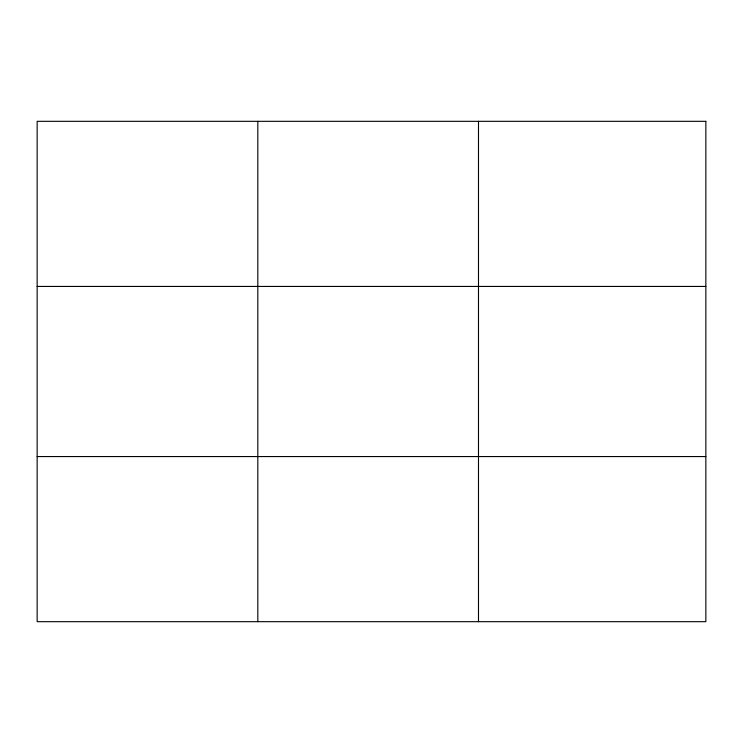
<?xml version="1.0" encoding="UTF-8"?>
<svg xmlns="http://www.w3.org/2000/svg" width="743" height="743" viewBox="0 0 743 743"><rect width="100%" height="100%" fill="white"/><g stroke="black" fill="none" stroke-linecap="round" stroke-linejoin="round"><path stroke-width="1.11" d="M257.821 121.323L257.821 621.677M478.492 121.323L478.492 621.677M37.15 286.436L705.85 286.436M37.15 456.564L705.85 456.564M705.85 121.323L705.85 621.677L37.15 621.677L37.15 121.323L705.85 121.323"/></g></svg>
